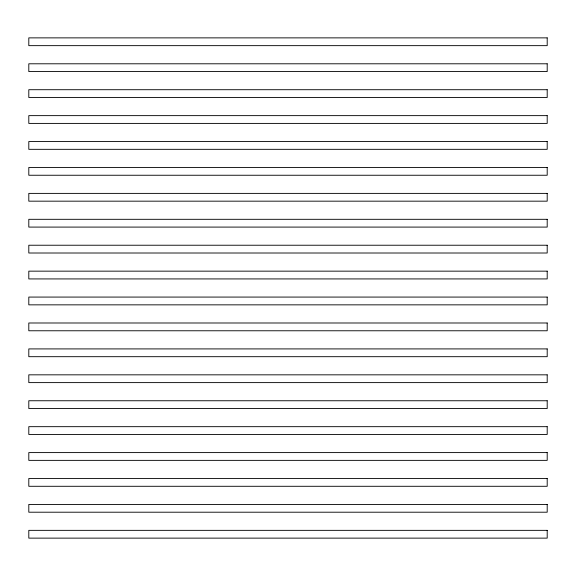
<?xml version="1.0" encoding="UTF-8"?>
<svg xmlns="http://www.w3.org/2000/svg" width="576" height="576" viewBox="0 0 576 576"><rect width="100%" height="100%" fill="white"/><g stroke="black" fill="none" stroke-linecap="round" stroke-linejoin="round"><path stroke-width="0.86" d="M547.2 37.872L28.8 37.872L28.8 45.648L547.2 45.648L547.2 37.872M547.2 63.792L28.8 63.792L28.8 71.568L547.2 71.568L547.2 63.792M547.2 89.712L28.8 89.712L28.8 97.488L547.2 97.488L547.2 89.712M547.2 115.632L28.8 115.632L28.8 123.408L547.2 123.408L547.2 115.632M547.2 141.552L28.8 141.552L28.8 149.328L547.2 149.328L547.2 141.552M547.2 167.472L28.8 167.472L28.8 175.248L547.2 175.248L547.2 167.472M547.2 193.392L28.8 193.392L28.8 201.168L547.2 201.168L547.2 193.392M547.2 219.312L28.8 219.312L28.8 227.088L547.2 227.088L547.2 219.312M547.2 245.232L28.8 245.232L28.8 253.008L547.2 253.008L547.2 245.232M547.2 271.152L28.8 271.152L28.8 278.928L547.2 278.928L547.2 271.152M547.2 297.072L28.8 297.072L28.8 304.848L547.2 304.848L547.2 297.072M547.2 322.992L28.8 322.992L28.8 330.768L547.2 330.768L547.2 322.992M547.2 348.912L28.8 348.912L28.8 356.688L547.2 356.688L547.2 348.912M547.2 374.832L28.8 374.832L28.8 382.608L547.2 382.608L547.2 374.832M547.2 400.752L28.8 400.752L28.8 408.528L547.2 408.528L547.2 400.752M547.2 426.672L28.8 426.672L28.8 434.448L547.2 434.448L547.2 426.672M547.2 452.592L28.8 452.592L28.8 460.368L547.2 460.368L547.2 452.592M547.2 478.512L28.8 478.512L28.8 486.288L547.2 486.288L547.2 478.512M547.2 504.432L28.8 504.432L28.8 512.208L547.2 512.208L547.2 504.432M547.2 530.352L28.8 530.352L28.8 538.128L547.2 538.128L547.2 530.352"/></g></svg>
